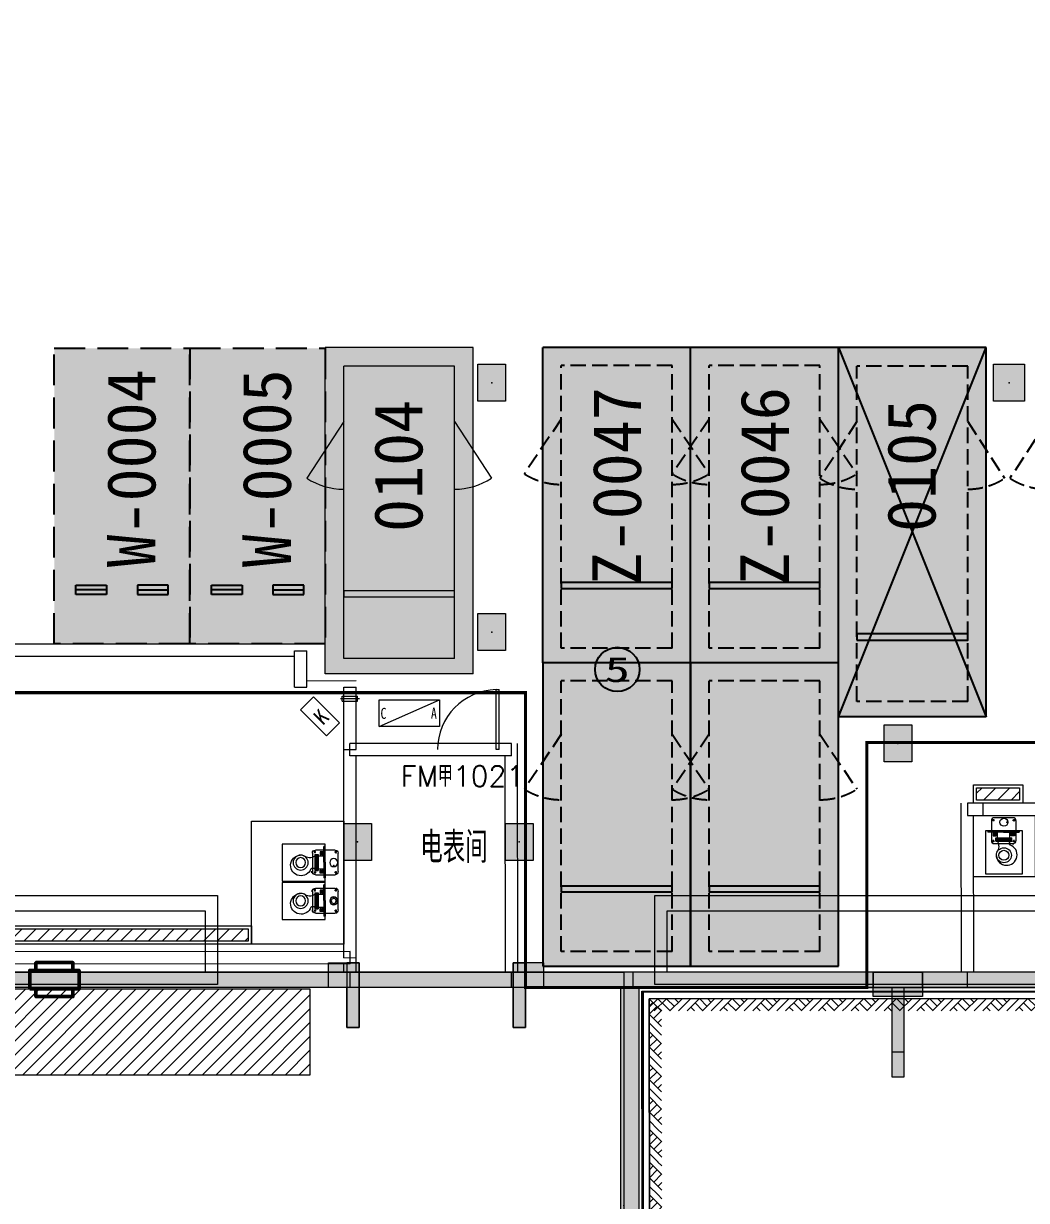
# Model space of a CAD drawing. Extents: x -264757 to 1033689, y 4049843 to 4347093.
# Drawn here: x -2539 to 13748, y 4253453 to 4272573 of the extents above; entities that cross this region are included whole.
import ezdxf
from ezdxf.enums import TextEntityAlignment as Align

# ---------------------------------------------------------------- set-up
doc = ezdxf.new("R2010")
doc.units = 0
doc.header["$LTSCALE"] = 1000
doc.header["$MEASUREMENT"] = 0
for name, pattern in [('AX-01DK-PB01$0$AX-001DK-01-PB01-02$0$车位$0$DASH', [0.35, 0.25, -0.1]), ('AX-01DK-PB01$1$A-001-车位参照B1$0$A-001-车位参照B1$0$A-001-车位参照B1$0$A-H4-001-基本图形$0$A-001-车位B1$0$DASH', [0.35, 0.25, -0.1]), ('DASH', [0.35, 0.25, -0.1])]:
    doc.linetypes.add(name, pattern=pattern)
for name, color, linetype in [('不利因素5-单面靠墙', 7, 'Continuous'), ('大车位', 7, 'Continuous'), ('子母车位', 7, 'Continuous'), ('微型车位', 7, 'Continuous'), ('普通车位', 7, 'Continuous')]:
    doc.layers.add(name, color=color, linetype=linetype)
doc.layers.add('无关图层', color=8, linetype='Continuous', lineweight=0)
doc.layers.add('车位归属楼栋范围线', color=7, linetype='Continuous', true_color=0x19e6c7)
doc.styles.add('AX-01DK-PB01$0$AX-001DK-01-PB01-02$0$_TCH_WINDOW', font='SIMPLEX', dxfattribs={"bigfont": 'GBCBIG'})
doc.styles.add('AX-01DK-PB01$0$AX-03-PP01-WALL$0$-黑体', font='simhei.ttf', dxfattribs={"width": 0.8})
doc.styles.add('AX-01DK-PB01$0$AX-03-PP01-WALL$0$DIM_FONT', font='simhei.ttf', dxfattribs={"width": 0.8})
doc.styles.add('AX-01DK-PB01$1$AX-001DK-01-PB01-02$0$Standard', font='gbenor.shx', dxfattribs={"bigfont": 'gbcbig.shx'})
doc.styles.add('AX-ACK-BIANH1$0$黑体', font='simhei.ttf')
doc.styles.add('SX-ACK-PB01-WNC-ALL$0$黑体', font='simhei.ttf')

# ---------------------------------------------------------------- blocks, each defined once
blk = doc.blocks.new('SX-ACK-PB01-WNC-ALL$0$20200722.21183209')
at = {"layer": '不利因素5-单面靠墙', "true_color": 0x6d711d}
h = blk.add_hatch(color=66, dxfattribs=at)
h.dxf.hatch_style = 1
edge = h.paths.add_edge_path()
edge.add_arc((360, 360), 360, 0, 360)
at = {"layer": '不利因素5-单面靠墙'}
blk.add_circle((360, 360), 360, dxfattribs=at)
at = {"layer": '不利因素5-单面靠墙', "style": 'SX-ACK-PB01-WNC-ALL$0$黑体', "width": 1.390625}
blk.add_text('5', height=407, dxfattribs=at).set_placement((156, 156), (564, 156), align=Align.FIT)
blk = doc.blocks.new('AX-01DK-PB01$1$$LinePat$素土夯实')
at = {"layer": '无关图层'}
for p, q in [((0, -210), (210, 0)), ((120, -300), (420, 0)), ((420, 0), (608, -188)), ((495, -300), (795, 0)), ((615, 0), (705, -90)), ((210, -210), (300, -300)), ((315, -105), (502, -293)), ((705, -300), (795, -210))]:
    blk.add_line(p, q, dxfattribs=at)
blk = doc.blocks.new('SX-CK-PB001-WNC$1$20211103.13313578')
at = {"layer": '无关图层'}
h = blk.add_hatch(color=256, dxfattribs=at)
h.dxf.hatch_style = 1
h.paths.add_polyline_path([(0, 600), (450, 600), (450, 0), (0, 0)])
blk.add_lwpolyline([(0, 600), (450, 600), (450, 0), (0, 0)], close=True, dxfattribs=at)
blk.add_point((225, 300), dxfattribs=at)
blk = doc.blocks.new('PX-03CK-JSK$0$PX-B1-PB02-JSK$0$PX-CK-JSK$0$hjgh')
at = {"layer": '无关图层'}
for p, q in [((96327655, 40159170), (96327655, 40160392)), ((96327655, 40160392), (96328355, 40160392)), ((96328355, 40160392), (96328355, 40159792)), ((96327442, 40159946), (96327442, 40160246)), ((96327464, 40160264), (96327496, 40160264)), ((96327482, 40160283), (96327482, 40160243)), ((96327492, 40160296), (96327812, 40160296)), ((96327496, 40160264), (96327500, 40160264)), ((96327656, 40160098), (96327656, 40160352)), ((96327656, 40160352), (96327677, 40160352)), ((96327677, 40160098), (96327677, 40160352)), ((96327677, 40160267), (96327734, 40160267)), ((96327683, 40160214), (96327677, 40160214)), ((96327679, 40160200), (96327768, 40160200)), ((96327683, 40160256), (96327683, 40160214)), ((96327723, 40160256), (96327683, 40160256)), ((96327683, 40160232), (96327723, 40160232)), ((96327687, 40160232), (96327687, 40160246)), ((96327692, 40160251), (96327714, 40160251)), ((96327697, 40160232), (96327697, 40160200)), ((96327697, 40160203), (96327697, 40160231)), ((96327709, 40160232), (96327709, 40160200)), ((96327719, 40160246), (96327719, 40160232)), ((96327723, 40160217), (96327723, 40160256)), ((96327734, 40160217), (96327723, 40160217)), ((96327734, 40160267), (96327734, 40160217)), ((96327821, 40160225), (96327769, 40160225)), ((96327769, 40160224), (96327769, 40159963)), ((96327791, 40160225), (96327791, 40159963)), ((96327799, 40160225), (96327799, 40159963)), ((96327803, 40160265), (96327835, 40160265)), ((96327821, 40160284), (96327821, 40160244)), ((96327821, 40160253), (96327821, 40160277)), ((96327821, 40160225), (96327821, 40159963)), ((96327835, 40160265), (96327839, 40160265)), ((96327862, 40160246), (96327862, 40159946)), ((96327515, 40160051), (96327515, 40160027)), ((96327656, 40160098), (96327656, 40159844)), ((96327677, 40160098), (96327677, 40159844)), ((96327768, 40159994), (96327679, 40159994)), ((96327695, 40159993), (96327695, 40159955)), ((96327708, 40159992), (96327708, 40159954)), ((96327465, 40159933), (96327497, 40159933)), ((96327483, 40159952), (96327483, 40159912)), ((96327812, 40159896), (96327492, 40159896)), ((96327497, 40159933), (96327501, 40159933)), ((96327656, 40159844), (96327677, 40159844)), ((96327682, 40159921), (96327675, 40159921)), ((96327683, 40159974), (96327677, 40159974)), ((96327677, 40159921), (96327734, 40159921)), ((96327683, 40159933), (96327683, 40159974)), ((96327723, 40159933), (96327683, 40159933)), ((96327685, 40159954), (96327723, 40159954)), ((96327688, 40159941), (96327688, 40159954)), ((96327713, 40159936), (96327693, 40159936)), ((96327718, 40159954), (96327718, 40159941)), ((96327723, 40159971), (96327723, 40159933)), ((96327734, 40159971), (96327723, 40159971)), ((96327734, 40159921), (96327734, 40159971)), ((96327821, 40159963), (96327769, 40159963)), ((96327802, 40159933), (96327834, 40159933)), ((96327821, 40159952), (96327821, 40159912)), ((96327834, 40159933), (96327838, 40159933)), ((96327871, 40159929), (96327871, 40159953)), ((96327442, 40159324), (96327442, 40159624)), ((96327464, 40159642), (96327496, 40159642)), ((96327482, 40159661), (96327482, 40159621)), ((96327492, 40159674), (96327812, 40159674)), ((96327496, 40159642), (96327500, 40159642)), ((96328355, 40159792), (96327655, 40159792)), ((96327655, 40159770), (96328355, 40159770)), ((96327656, 40159476), (96327656, 40159729)), ((96327656, 40159729), (96327677, 40159729)), ((96327677, 40159476), (96327677, 40159729)), ((96327677, 40159645), (96327734, 40159645)), ((96327683, 40159633), (96327683, 40159592)), ((96327723, 40159633), (96327683, 40159633)), ((96327683, 40159610), (96327723, 40159610)), ((96327687, 40159610), (96327687, 40159624)), ((96327692, 40159629), (96327714, 40159629)), ((96327697, 40159610), (96327697, 40159577)), ((96327709, 40159610), (96327709, 40159577)), ((96327719, 40159624), (96327719, 40159610)), ((96327723, 40159595), (96327723, 40159633)), ((96327734, 40159645), (96327734, 40159595)), ((96327803, 40159643), (96327835, 40159643)), ((96327821, 40159662), (96327821, 40159622)), ((96327821, 40159631), (96327821, 40159654)), ((96327835, 40159643), (96327839, 40159643)), ((96327862, 40159624), (96327862, 40159324)), ((96327870, 40159643), (96327870, 40159619)), ((96328355, 40159770), (96328355, 40159170)), ((96327474, 40159470), (96327450, 40159470)), ((96327462, 40159458), (96327462, 40159481)), ((96327503, 40159523), (96327527, 40159523)), ((96327515, 40159511), (96327515, 40159534)), ((96327515, 40159428), (96327515, 40159405)), ((96327556, 40159470), (96327580, 40159470)), ((96327568, 40159481), (96327568, 40159458)), ((96327656, 40159476), (96327656, 40159222)), ((96327683, 40159592), (96327677, 40159592)), ((96327677, 40159476), (96327677, 40159222)), ((96327679, 40159577), (96327768, 40159577)), ((96327697, 40159580), (96327697, 40159608)), ((96327734, 40159595), (96327723, 40159595)), ((96327769, 40159602), (96327769, 40159341)), ((96327821, 40159602), (96327769, 40159602)), ((96327791, 40159602), (96327791, 40159341)), ((96327799, 40159602), (96327799, 40159341)), ((96327821, 40159602), (96327821, 40159341)), ((96327465, 40159311), (96327497, 40159311)), ((96327483, 40159330), (96327483, 40159290)), ((96327812, 40159274), (96327492, 40159274)), ((96327497, 40159311), (96327501, 40159311)), ((96327527, 40159417), (96327503, 40159417)), ((96327682, 40159299), (96327675, 40159299)), ((96327683, 40159352), (96327677, 40159352)), ((96327677, 40159299), (96327734, 40159299)), ((96327768, 40159371), (96327679, 40159371)), ((96327683, 40159311), (96327683, 40159352)), ((96327723, 40159311), (96327683, 40159311)), ((96327685, 40159332), (96327723, 40159332)), ((96327688, 40159318), (96327688, 40159332)), ((96327713, 40159313), (96327693, 40159313)), ((96327695, 40159371), (96327695, 40159333)), ((96327708, 40159370), (96327708, 40159332)), ((96327718, 40159332), (96327718, 40159318)), ((96327723, 40159349), (96327723, 40159311)), ((96327734, 40159349), (96327723, 40159349)), ((96327734, 40159299), (96327734, 40159349)), ((96327821, 40159341), (96327769, 40159341)), ((96327802, 40159311), (96327834, 40159311)), ((96327821, 40159330), (96327821, 40159290)), ((96327834, 40159311), (96327838, 40159311)), ((96328355, 40159170), (96327655, 40159170)), ((96327656, 40159222), (96327677, 40159222))]:
    blk.add_line(p, q, dxfattribs=at)
for centre, radius in [((96327482, 40160265), 8.75), ((96327821, 40160265), 8.75), ((96328052, 40160093), 122), ((96327515, 40160092), 65), ((96327515, 40160039), 7.88), ((96328052, 40160093), 80.5), ((96327483, 40159933), 8.75), ((96327821, 40159933), 8.75), ((96327482, 40159643), 8.75), ((96327821, 40159643), 8.75), ((96327515, 40159470), 65), ((96327462, 40159470), 7.88), ((96327515, 40159470), 40), ((96327515, 40159523), 7.88), ((96327515, 40159417), 7.88), ((96327568, 40159470), 7.88), ((96328052, 40159471), 122), ((96328052, 40159471), 80.5), ((96327483, 40159311), 8.75), ((96327821, 40159311), 8.75)]:
    blk.add_circle(centre, radius, dxfattribs=at)
for centre, radius, start, end in [((96327492, 40160246), 50, 89.9998, 179.9998), ((96327692, 40160246), 5.18, 89.9998, 179.9998), ((96327714, 40160246), 5.18, 359.9998, 89.9998), ((96327812, 40160246), 50, 359.9998, 89.9998), ((96327908, 40160313), 142, 233.3732, 310.3456), ((96328046, 40160047), 169, 198.4725, 84.7162), ((96327855, 40159973), 34.6, 32.3813, 152.0235), ((96327492, 40159946), 50, 179.9998, 269.9998), ((96327693, 40159941), 5.18, 179.9998, 269.9998), ((96327713, 40159941), 5.18, 269.9998, 359.9998), ((96327812, 40159946), 50, 269.9998, 359.9998), ((96327492, 40159624), 50, 89.9998, 179.9998), ((96327692, 40159624), 5.18, 89.9998, 179.9998), ((96327714, 40159624), 5.18, 359.9998, 89.9998), ((96327812, 40159624), 50, 359.9998, 89.9998), ((96327908, 40159691), 142, 233.3732, 310.3456), ((96328046, 40159424), 169, 198.4725, 84.7162), ((96327492, 40159324), 50, 179.9998, 269.9998), ((96327693, 40159318), 5.18, 179.9998, 269.9998), ((96327713, 40159318), 5.18, 269.9998, 359.9998), ((96327812, 40159324), 50, 269.9998, 359.9998), ((96327855, 40159351), 34.6, 32.3813, 152.0235)]:
    blk.add_arc(centre, radius, start, end, dxfattribs=at)
for p in [(96327469, 40159673), (96327469, 40159275)]:
    blk.add_point(p, dxfattribs=at)
blk = doc.blocks.new('PX-03CK-JSK$0$PX-CKB-P01-JSK$0$$0$水泵')
at = {"layer": '无关图层'}
for p, q in [((-25116, 231543, 0), (-25116, 231511, 0)), ((-24798, 231565, 0), (-25098, 231565, 0)), ((-24785, 231542, 0), (-24785, 231510, 0)), ((-24644, 231352, 0), (-25244, 231352, 0)), ((-25244, 231352, 0), (-25244, 230652, 0)), ((-24950, 231351, 0), (-25204, 231351, 0)), ((-25204, 231351, 0), (-25204, 231330, 0)), ((-25148, 231515, 0), (-25148, 231195, 0)), ((-25135, 231525, 0), (-25095, 231525, 0)), ((-25116, 231511, 0), (-25116, 231507, 0)), ((-24950, 231351, 0), (-24696, 231351, 0)), ((-24903, 231492, 0), (-24880, 231492, 0)), ((-24804, 231524, 0), (-24764, 231524, 0)), ((-24785, 231510, 0), (-24785, 231506, 0)), ((-24748, 231195, 0), (-24748, 231515, 0)), ((-24696, 231351, 0), (-24696, 231330, 0)), ((-24644, 230652, 0), (-24644, 231352, 0)), ((-24950, 231330, 0), (-25204, 231330, 0)), ((-25136, 231186, 0), (-25096, 231186, 0)), ((-25106, 231185, 0), (-25129, 231185, 0)), ((-25120, 231330, 0), (-25120, 231273, 0)), ((-25120, 231273, 0), (-25070, 231273, 0)), ((-25117, 231204, 0), (-25117, 231172, 0)), ((-25117, 231172, 0), (-25117, 231168, 0)), ((-25108, 231323, 0), (-25067, 231323, 0)), ((-25108, 231284, 0), (-25108, 231323, 0)), ((-25070, 231284, 0), (-25108, 231284, 0)), ((-25103, 231315, 0), (-25103, 231292, 0)), ((-25085, 231320, 0), (-25098, 231320, 0)), ((-25098, 231287, 0), (-25084, 231287, 0)), ((-25084, 231323, 0), (-25084, 231284, 0)), ((-25084, 231310, 0), (-25052, 231310, 0)), ((-25084, 231297, 0), (-25052, 231297, 0)), ((-25055, 231310, 0), (-25083, 231310, 0)), ((-25077, 231185, 0), (-25077, 231238, 0)), ((-25077, 231215, 0), (-24815, 231215, 0)), ((-25077, 231208, 0), (-24815, 231208, 0)), ((-25077, 231185, 0), (-24815, 231185, 0)), ((-25076, 231238, 0), (-24815, 231238, 0)), ((-25070, 231273, 0), (-25070, 231284, 0)), ((-25067, 231323, 0), (-25067, 231330, 0)), ((-25052, 231328, 0), (-25052, 231239, 0)), ((-24950, 231330, 0), (-24696, 231330, 0)), ((-24846, 231239, 0), (-24846, 231328, 0)), ((-24846, 231312, 0), (-24807, 231312, 0)), ((-24844, 231299, 0), (-24806, 231299, 0)), ((-24827, 231323, 0), (-24827, 231330, 0)), ((-24785, 231323, 0), (-24827, 231323, 0)), ((-24824, 231284, 0), (-24785, 231284, 0)), ((-24824, 231273, 0), (-24824, 231284, 0)), ((-24773, 231273, 0), (-24824, 231273, 0)), ((-24815, 231185, 0), (-24815, 231238, 0)), ((-24807, 231322, 0), (-24807, 231284, 0)), ((-24793, 231319, 0), (-24807, 231319, 0)), ((-24807, 231289, 0), (-24793, 231289, 0)), ((-24804, 231186, 0), (-24764, 231186, 0)), ((-24788, 231294, 0), (-24788, 231314, 0)), ((-24785, 231284, 0), (-24785, 231323, 0)), ((-24785, 231205, 0), (-24785, 231173, 0)), ((-24785, 231173, 0), (-24785, 231169, 0)), ((-24773, 231324, 0), (-24773, 231332, 0)), ((-24773, 231330, 0), (-24773, 231273, 0)), ((-25098, 231145, 0), (-24798, 231145, 0)), ((-24781, 231136, 0), (-24805, 231136, 0)), ((-25244, 230652, 0), (-24644, 230652, 0))]:
    blk.add_line(p, q, dxfattribs=at)
for centre, radius in [((-24944, 231492, 0), 65), ((-25117, 231525, 0), 8.75), ((-24891, 231492, 0), 7.88), ((-24785, 231524, 0), 8.75), ((-25117, 231186, 0), 8.75), ((-24785, 231186, 0), 8.75), ((-24945, 230955, 0), 122), ((-24945, 230955, 0), 80.5)]:
    blk.add_circle(centre, radius, dxfattribs=at)
for centre, radius, start, end in [((-25098, 231515, 0), 50, 90.0002, 180.0002), ((-24798, 231515, 0), 50, 0.0002, 90.0002), ((-25098, 231195, 0), 50, 180.0002, 270.0002), ((-25098, 231315, 0), 5.18, 90.0002, 180.0002), ((-25098, 231292, 0), 5.18, 180.0002, 270.0002), ((-25165, 231098, 0), 142, 319.6544, 36.6268), ((-24826, 231152, 0), 34.6, 117.9765, 237.6187), ((-24798, 231195, 0), 50, 270.0002, 0.0002), ((-24793, 231314, 0), 5.18, 0.0002, 90.0002), ((-24793, 231294, 0), 5.18, 270.0002, 0.0002), ((-24899, 230961, 0), 169, 185.2838, 71.5275)]:
    blk.add_arc(centre, radius, start, end, dxfattribs=at)
blk = doc.blocks.new('AX-01DK-PB01$0$$DorLib2D$00000001')
at = {"layer": '无关图层'}
for p, q in [((0.45, 0.975), (0.5, 0.975)), ((0.45, 0), (0.45, 0.975)), ((0.5, 0), (0.5, 0.975)), ((0.5, 0), (0.45, 0))]:
    blk.add_line(p, q, dxfattribs=at)
at = {"layer": '无关图层', "lineweight": 13}
blk.add_arc((0.475, 0), 0.975, 91.4693, 180, dxfattribs=at)
blk = doc.blocks.new('A$C7e5eb487')
at = {"layer": '普通车位', "true_color": 0xf18f8e}
h = blk.add_hatch(color=11, dxfattribs=at)
h.dxf.hatch_style = 1
h.paths.add_polyline_path([(2400, 0), (2400, -5300), (0, -5300), (0, 0)])
blk = doc.blocks.new('A$C95fe41d2')
at = {"layer": '微型车位', "true_color": 0xffdf7f}
h = blk.add_hatch(color=41, dxfattribs=at)
h.dxf.hatch_style = 1
h.paths.add_polyline_path([(0, 0), (0, -4800), (-2200, -4800), (-2200, 0)])
blk = doc.blocks.new('A$C741380cb')
at = {"layer": '子母车位', "true_color": 0x0617f9}
h = blk.add_hatch(color=5, dxfattribs=at)
h.dxf.hatch_style = 1
h.paths.add_polyline_path([(2400, 0), (2400, -10400), (0, -10400), (0, 0)])
blk = doc.blocks.new('*E172')
at = {"layer": '子母车位', "rotation": 179.9996583709065}
blk.add_blockref('A$C741380cb', (332418, -488671), dxfattribs=at)
blk = doc.blocks.new('*E180')
at = {"layer": '子母车位', "rotation": 179.9996583709065}
blk.add_blockref('A$C741380cb', (332418, -488671), dxfattribs=at)

msp = doc.modelspace()

# ---------------------------------------------------------------- hatches: boundary and pattern name
at = {"layer": '大车位', "true_color": 0xe806f9}
h = msp.add_hatch(color=6, dxfattribs=at)
h.dxf.hatch_style = 1
h.paths.add_polyline_path([(13093.9, 4267308), (13093.9, 4261308), (10693.9, 4261308), (10693.9, 4267308)])
at = {"layer": '无关图层'}
h = msp.add_hatch(color=256, dxfattribs=at)
h.dxf.hatch_style = 1
h.paths.add_polyline_path([(13215.4, 4267038), (13715.4, 4267038), (13715.4, 4266438), (13215.4, 4266438)])
h = msp.add_hatch(dxfattribs=at)
h.set_pattern_fill('ANSI31', color=256, scale=100, angle=360)
h.set_pattern_definition([(45, (60452.46, 184299.35), (-112.2532015, 112.2532015), [])])
h.paths.add_polyline_path([(12937.4, 4260157.9), (13637.4, 4260157.9), (13637.4, 4259958), (12937.4, 4259958)])
h = msp.add_hatch(dxfattribs=at)
h.set_pattern_fill('ANSI31', color=256, scale=100, angle=180)
h.set_pattern_definition([(225, (-53862.2, 8329621.99), (112.2532015, -112.2532015), [])])
h.paths.add_polyline_path([(1110.9, 4257664.1), (-9289.1, 4257664.1), (-9289.1, 4257864), (1110.9, 4257864)])
for points in [[(2410.9, 4257314.1), (2910.9, 4257314.1), (2910.9, 4256264.1), (2710.9, 4256264.1), (2710.9, 4256914.1), (2410.9, 4256914.1)], [(5911.3, 4257314.1), (5411.3, 4257314.1), (5411.3, 4256264.1), (5611.3, 4256264.1), (5611.3, 4256914.1), (5911.3, 4256914.1)], [(2763.4, 4256914.1), (2763.4, 4257164.1), (-7288.4, 4257164.1), (-7288.4, 4256914.1)], [(5386.7, 4257164.1), (2763.4, 4257164.1), (2763.4, 4256914.1), (5386.7, 4256914.1)], [(7360.9, 4257164.1), (5386.7, 4257164.1), (5386.7, 4256914.1), (7360.9, 4256914.1)], [(12790.8, 4257164.1), (7360.9, 4257164.1), (7360.9, 4256914.1), (12790.8, 4256914.1)], [(11260.7, 4257164.1), (12060.7, 4257164.1), (12060.7, 4256764.1), (11260.7, 4256764.1)], [(26460.8, 4256914.1), (26760, 4257164.1), (12790.8, 4257164.1), (12790.8, 4256914.1)], [(7160.9, 4244913.9), (7460.9, 4244663.8), (7460.9, 4256914.1), (7327.6, 4256997.4), (7160.9, 4256914.1)], [(11561.1, 4255464.1), (11761.1, 4255464.1), (11761.1, 4255864.1), (11561.1, 4255864.1)]]:
    msp.add_hatch(color=256, dxfattribs=at).paths.add_polyline_path(points)
h = msp.add_hatch(color=256, dxfattribs=at)
h.dxf.hatch_style = 1
h.paths.add_polyline_path([(2710.9, 4257314.1), (2710.9, 4256914.1), (2710.9, 4256264.1), (2910.9, 4256264.1), (2910.9, 4257314.1)])
h = msp.add_hatch(color=256, dxfattribs=at)
h.dxf.hatch_style = 1
h.paths.add_polyline_path([(5611.3, 4257314.1), (5611.1, 4256914.1), (5611.1, 4256264.1), (5411.1, 4256264.1), (5411.3, 4257314.1)])
h = msp.add_hatch(color=256, dxfattribs=at)
h.dxf.hatch_style = 1
h.paths.add_polyline_path([(5611.3, 4257314.1), (5611.3, 4256914.1), (5611.3, 4256264.1), (5411.3, 4256264.1), (5411.3, 4257314.1)])
h = msp.add_hatch(dxfattribs=at)
h.set_pattern_fill('ARMORED', color=256, scale=50)
h.set_pattern_definition([(50, (-1117697.94, 4112857.15), (358.63009, -31.37607), [37.5, -412.5]), (355, (-1117697.94, 4112857.15), (-69.37567, 376.09607), [30, -330]), (100.4514, (-1117668.05, 4112854.53), (289.25469, 344.71977), [31.8701, -350.57106]), (46.1842, (-1117697.94, 4112957.15), (533.62052, -82.7595), [56.25, -618.75]), (96.6356, (-1117653.47, 4112950.25), (467.33135, 487.05894), [47.80514, -525.8565]), (351.1842, (-1117697.94, 4112957.15), (467.33097, 487.0593), [45, -495]), (21, (-1117647.94, 4112932.15), (298.453526, -201.309445), [37.5, -412.5]), (326, (-1117647.94, 4112932.15), (121.65767, 362.57502), [30, -330]), (71.4514, (-1117623.06, 4112915.37), (420.11131, 161.26525), [31.8701, -350.57106]), (37.5, (-1117697.94, 4112857.15), (6.079928, 166.446927), [0, -326, 0, -335, 0, -331.25]), (7.5, (-1117697.94, 4112857.15), (131.53477, 197.205856), [0, -191, 0, -318.5, 0, -126.25]), (327.5, (-1117809.44, 4112857.15), (266.911218, -11.277436), [0, -125, 0, -390, 0, -517.5]), (317.5, (-1117859.44, 4112857.15), (291.593085, 50.05249), [0, -162.5, 0, -259, 0, -367.5]), (45, (-1117697.94, 4112857.15), (-176.776695, 176.776695), [])])
h.paths.add_polyline_path([(-18136.6, 4244664.1), (7461.1, 4244664.1), (7461.1, 4253114.1), (7461.1, 4256914.1), (17911.6, 4256914.1), (17911.6, 4257164.1), (7211.1, 4257164.1), (7211.1, 4253364.1), (7211.1, 4253374.8), (7211.1, 4244914.1), (-18136.6, 4244914.1)])
h = msp.add_hatch(dxfattribs=at)
h.set_pattern_fill('ARMORED', color=256, scale=100)
h.set_pattern_definition([(50, (0.18, -50), (358.630091, -31.376067), [37.5, -412.5]), (355, (0.18, -50), (-69.375667, 376.096067), [30, -330]), (100.4514, (30.07, -52.6), (289.25469, 344.71977), [31.870095, -350.571056]), (46.1842, (0.2, 50), (533.620524, -82.759507), [56.25, -618.75]), (96.6356, (44.65, 43.1), (467.33135, 487.058935), [47.805144, -525.8565]), (351.1842, (0.2, 50), (467.33097, 487.0593), [45, -495]), (21, (50.18, 25), (298.453526, -201.309445), [37.5, -412.5]), (326, (50.18, 25), (121.657666, 362.575023), [30, -330]), (71.4514, (75.05, 8.23), (420.111314, 161.265248), [31.870095, -350.571056]), (37.5, (0.18, -49.99), (6.0799277, 166.446927), [0, -326, 0, -335, 0, -331.25]), (7.5, (0.18, -50), (131.534769, 197.205856), [0, -191, 0, -318.5, 0, -126.25]), (327.5, (-111.32, -49.99), (266.911218, -11.277436), [0, -125, 0, -390, 0, -517.5]), (317.5, (-161.32, -50), (291.593085, 50.052491), [0, -162.5, 0, -259, 0, -367.5]), (45, (0.18, -50), (-176.776695, 176.776695), [])])
h.paths.add_polyline_path([(-4739.1, 4256914.1), (-4739.1, 4257164.1), (-7288.9, 4257164.1), (-7288.9, 4253364.1), (-11988.9, 4253364.1), (-11988.9, 4244914.1), (-11738.9, 4244914.1), (-11738.9, 4253114.1), (-7038.9, 4253114.1), (-7038.9, 4256914.1)])
h.paths.add_polyline_path([(-1639.5, 4257164.1), (-1639.5, 4256914.1), (7211.1, 4256914.1), (7211.1, 4257164.1)])
h.paths.add_polyline_path([(-2439.3, 4256914.1), (-2439.3, 4257164.1), (-4739.1, 4257164.1), (-4739.1, 4256914.1)])
h = msp.add_hatch(color=256, dxfattribs=at)
h.dxf.hatch_style = 1
h.paths.add_polyline_path([(11560.9, 4255464.1), (11760.9, 4255464.1), (11760.9, 4256914.1), (12060.9, 4256914.1), (12060.9, 4257164.1), (11260.9, 4257164.1), (11260.9, 4256914.1), (11560.9, 4256914.1)])
h = msp.add_hatch(dxfattribs=at)
h.set_pattern_fill('ANSI31', color=256, scale=100, angle=180)
h.set_pattern_definition([(225, (-51561.66, 8328649.18), (112.2532015, -112.2532015), [])])
h.paths.add_polyline_path([(2110.9, 4255491.3), (-6988.6, 4255491.3), (-6988.6, 4256891.2), (2110.9, 4256891.2)])

# ---------------------------------------------------------------- linework, layer by layer
at = {"layer": '大车位', "color": 83}
for p, q in [((10693.9, 4261308, 0), (10693.9, 4267308)), ((13093.9, 4267308), (10693.9, 4267308)), ((13093.9, 4261308, 0), (13093.9, 4267308)), ((13093.9, 4261308, 0), (10693.9, 4261308, 0))]:
    msp.add_line(p, q, dxfattribs=at)
at = {"layer": '大车位', "color": 8, "linetype": 'AX-01DK-PB01$1$A-001-车位参照B1$0$A-001-车位参照B1$0$A-001-车位参照B1$0$A-H4-001-基本图形$0$A-001-车位B1$0$DASH'}
for p, q in [((12793.9, 4267008), (10993.9, 4267008)), ((10993.9, 4261558, 0), (10993.9, 4267008)), ((12793.9, 4261558, 0), (12793.9, 4267008)), ((12793.9, 4261558, 0), (10993.9, 4261558, 0))]:
    msp.add_line(p, q, dxfattribs=at)
at = {"layer": '大车位', "color": 83}
msp.add_lwpolyline([(10693.9, 4267308), (13093.9, 4261308)], dxfattribs=at)
at = {"layer": '大车位', "color": 83, "elevation": 0}
msp.add_lwpolyline([(10693.9, 4261308), (13093.9, 4267308)], dxfattribs=at)
at = {"layer": '大车位', "linetype": 'AX-01DK-PB01$1$A-001-车位参照B1$0$A-001-车位参照B1$0$A-001-车位参照B1$0$A-H4-001-基本图形$0$A-001-车位B1$0$DASH', "elevation": 0}
for points in [[(10993.9, 4266108), (10393.9, 4265186.1)], [(12793.9, 4266108), (13393.9, 4265186.1)], [(14080.6, 4266108), (13480.6, 4265186.1)]]:
    msp.add_lwpolyline(points, dxfattribs=at)
at = {"layer": '大车位', "elevation": 0}
msp.add_lwpolyline([(10993.9, 4262558), (12793.9, 4262558), (12793.9, 4262658), (10993.9, 4262658)], close=True, dxfattribs=at)
at = {"layer": '大车位', "linetype": 'AX-01DK-PB01$1$A-001-车位参照B1$0$A-001-车位参照B1$0$A-001-车位参照B1$0$A-H4-001-基本图形$0$A-001-车位B1$0$DASH'}
for centre, start, end in [((10993.9, 4266108), 236.94427, 270), ((12793.9, 4266108), 270, 303.05573), ((14080.6, 4266108, 0), 236.94427, 270)]:
    msp.add_arc(centre, 1100, start, end, dxfattribs=at)
at = {"layer": '子母车位', "color": 83}
for p, q in [((5894, 4262185.7, 0), (5894, 4267308)), ((8294, 4267308), (5894, 4267308)), ((8294, 4262185.7, 0), (8294, 4267308)), ((10694, 4267308), (8294, 4267308)), ((8294, 4262185.7, 0), (8294, 4267308)), ((10694, 4262185.7, 0), (10694, 4267308)), ((8294, 4262185.8), (5894, 4262185.7)), ((8294, 4262185.7, 0), (5894, 4262185.7, 0)), ((5894, 4262185.7), (5894.1, 4257256.7)), ((10694, 4262185.8), (8294, 4262185.7)), ((8294.1, 4257256.8), (8294, 4262185.8)), ((10694, 4262185.7, 0), (8294, 4262185.7, 0)), ((8294, 4262185.7), (8294.1, 4257256.7)), ((10694.1, 4257256.8), (10694, 4262185.8)), ((5894.1, 4257256.7), (8294.1, 4257256.8)), ((8294.1, 4257256.7), (10694.1, 4257256.8))]:
    msp.add_line(p, q, dxfattribs=at)
at = {"layer": '子母车位', "color": 8, "linetype": 'AX-01DK-PB01$1$A-001-车位参照B1$0$A-001-车位参照B1$0$A-001-车位参照B1$0$A-H4-001-基本图形$0$A-001-车位B1$0$DASH'}
for p, q in [((7994, 4267018.1), (6194, 4267018.1)), ((6194, 4262427.4, 0), (6194, 4267018.1)), ((7994, 4262427.4, 0), (7994, 4267018.1)), ((10394, 4267018.1), (8594, 4267018.1)), ((8594, 4262427.4, 0), (8594, 4267018.1)), ((10394, 4262427.4, 0), (10394, 4267018.1)), ((7994, 4262427.4, 0), (6194, 4262427.4, 0)), ((10394, 4262427.4, 0), (8594, 4262427.4, 0)), ((7994.1, 4261895.8, 0), (6194.1, 4261895.8, 0)), ((6194.1, 4257498.4), (6194.1, 4261895.8, 0)), ((7994.1, 4257498.4), (7994.1, 4261895.8, 0)), ((10394.1, 4261895.8, 0), (8594.1, 4261895.8, 0)), ((8594.1, 4257498.4), (8594.1, 4261895.8, 0)), ((10394.1, 4257498.4), (10394.1, 4261895.8, 0)), ((7994.1, 4257498.4), (6194.1, 4257498.4)), ((10394.1, 4257498.4), (8594.1, 4257498.4))]:
    msp.add_line(p, q, dxfattribs=at)
at = {"layer": '子母车位', "linetype": 'AX-01DK-PB01$1$A-001-车位参照B1$0$A-001-车位参照B1$0$A-001-车位参照B1$0$A-H4-001-基本图形$0$A-001-车位B1$0$DASH'}
for p, q in [((6194, 4266148.3, 0), (5594, 4265257.2, 0)), ((8594, 4266148.3, 0), (7994, 4265257.2, 0)), ((7994, 4266148.3, 0), (8594, 4265257.2, 0)), ((10394, 4266148.3, 0), (10994, 4265257.2, 0)), ((6194.1, 4261026), (5594.1, 4260134.9)), ((8594.1, 4261026), (7994.1, 4260134.9)), ((7994.1, 4261026), (8594.1, 4260134.9)), ((10394.1, 4261026), (10994.1, 4260134.9))]:
    msp.add_line(p, q, dxfattribs=at)
at = {"layer": '子母车位'}
for p, q in [((7994, 4263490.5, 0), (6194, 4263490.5, 0)), ((6194, 4263490.5, 0), (6194, 4263393.8, 0)), ((6194, 4263393.8, 0), (7994, 4263393.8, 0)), ((7994, 4263393.8, 0), (7994, 4263490.5, 0)), ((10394, 4263490.5, 0), (8594, 4263490.5, 0)), ((8594, 4263490.5, 0), (8594, 4263393.8, 0)), ((8594, 4263393.8, 0), (10394, 4263393.8, 0)), ((10394, 4263393.8, 0), (10394, 4263490.5, 0)), ((7994.1, 4258561.5), (6194.1, 4258561.5)), ((6194.1, 4258561.5), (6194.1, 4258464.8)), ((7994.1, 4258464.8), (7994.1, 4258561.5)), ((10394.1, 4258561.5), (8594.1, 4258561.5)), ((8594.1, 4258561.5), (8594.1, 4258464.8)), ((10394.1, 4258464.8), (10394.1, 4258561.5)), ((6194.1, 4258464.8), (7994.1, 4258464.8)), ((8594.1, 4258464.8), (10394.1, 4258464.8))]:
    msp.add_line(p, q, dxfattribs=at)
at = {"layer": '子母车位', "linetype": 'AX-01DK-PB01$1$A-001-车位参照B1$0$A-001-车位参照B1$0$A-001-车位参照B1$0$A-H4-001-基本图形$0$A-001-车位B1$0$DASH'}
for centre, start_param, end_param in [((6194, 4266148.3), 4.1354517, 4.712383), ((8594, 4266148.3), 4.1354517, 4.712383), ((7994, 4266148.3), 4.712383, 5.2893144), ((10394, 4266148.3), 4.712383, 5.2893144), ((6194.1, 4261026, 0), 4.1354517, 4.712383), ((8594.1, 4261026, 0), 4.1354517, 4.712383), ((7994.1, 4261026, 0), 4.712383, 5.2893144), ((10394.1, 4261026, 0), 4.712383, 5.2893144)]:
    msp.add_ellipse(centre, major_axis=(1100, 0), ratio=0.9664691, start_param=start_param, end_param=end_param, dxfattribs=at)
at = {"layer": '微型车位', "color": 4, "linetype": 'AX-01DK-PB01$0$AX-001DK-01-PB01-02$0$车位$0$DASH', "ltscale": 2000}
for p, q in [((-1189.4, 4263371.7, 0), (-1689.4, 4263371.7, 0)), ((-689.4, 4263371.7, 0), (-189.4, 4263371.7, 0)), ((1010.6, 4263371.7, 0), (510.6, 4263371.7, 0)), ((1510.6, 4263371.7, 0), (2010.6, 4263371.7, 0))]:
    msp.add_line(p, q, dxfattribs=at)
at = {"layer": '微型车位', "color": 4, "linetype": 'AX-01DK-PB01$0$AX-001DK-01-PB01-02$0$车位$0$DASH', "ltscale": 2, "elevation": 0}
for points in [[(-2039.4, 4267296.7), (160.6, 4267296.7), (160.6, 4262496.7), (-2039.4, 4262496.7)], [(160.6, 4267296.7), (2360.6, 4267296.7), (2360.6, 4262496.7), (160.6, 4262496.7)]]:
    msp.add_lwpolyline(points, close=True, dxfattribs=at)
at = {"layer": '微型车位', "color": 4, "linetype": 'AX-01DK-PB01$0$AX-001DK-01-PB01-02$0$车位$0$DASH', "ltscale": 2000, "elevation": 0}
for points in [[(-1689.4, 4263446.7), (-1189.4, 4263446.7), (-1189.4, 4263296.7), (-1689.4, 4263296.7)], [(-189.4, 4263446.7), (-689.4, 4263446.7), (-689.4, 4263296.7), (-189.4, 4263296.7)], [(510.6, 4263446.7), (1010.6, 4263446.7), (1010.6, 4263296.7), (510.6, 4263296.7)], [(2010.6, 4263446.7), (1510.6, 4263446.7), (1510.6, 4263296.7), (2010.6, 4263296.7)]]:
    msp.add_lwpolyline(points, close=True, dxfattribs=at)
at = {"layer": '无关图层'}
for p, q in [((2360.6, 4262008, 0), (2360.6, 4267308, 0)), ((4760.6, 4267308, 0), (2360.6, 4267308, 0)), ((4760.6, 4262008, 0), (4760.6, 4267308, 0)), ((4460.6, 4267008, 0), (2660.6, 4267008, 0)), ((2660.6, 4262258, 0), (2660.6, 4267008, 0)), ((4460.6, 4262258, 0), (4460.6, 4267008, 0)), ((2060.9, 4262491.9), (-9489.2, 4262483.8)), ((1861, 4261791.5), (1860.9, 4262383.8)), ((1860.9, 4262383.8), (2060.9, 4262383.8)), ((2061, 4261791.5), (2060.9, 4262383.8)), ((1860.9, 4262291.8), (-9489.1, 4262283.8)), ((4460.6, 4262258, 0), (2660.6, 4262258, 0)), ((4760.6, 4262008, 0), (2360.6, 4262008, 0)), ((1861, 4261791.5), (2061, 4261791.5)), ((2860.9, 4261892.1), (2060.9, 4261891.6)), ((2661, 4261792), (2861, 4261792.1)), ((2661.5, 4260777.1), (2661, 4261792)), ((2861.5, 4260777.2), (2861, 4261792.1)), ((2661, 4261692), (1861, 4261691.4)), ((2606.1, 4261607), (2916.1, 4261607)), ((2636.1, 4261647), (2886.1, 4261647)), ((2636.1, 4261567), (2886.1, 4261567)), ((3236, 4261154.7), (4216, 4261584.7)), ((5384.7, 4260877.6), (2760.9, 4260877.2)), ((2761, 4260677.2), (2760.9, 4260877.2)), ((5184.8, 4260877.6), (4184.8, 4260877.4)), ((5384.8, 4260677.6), (5384.7, 4260877.6)), ((5486.7, 4257164.1), (5484.7, 4260877.6)), ((2661.5, 4260777.1), (2861.5, 4260777.2)), ((2663.3, 4257397.4), (2661.5, 4260777.1)), ((5384.8, 4260677.6), (2761, 4260677.2)), ((2863.3, 4257397.5), (2861.5, 4260677.2)), ((5184.8, 4260677.6), (4184.8, 4260677.4)), ((5286.7, 4257164.1), (5284.8, 4260677.6)), ((12690.8, 4257164.1), (12690.1, 4259908)), ((16611.5, 4259908), (12790.1, 4259908)), ((12790.1, 4259908), (12790.1, 4259708)), ((13044.6, 4259708), (13044.6, 4259908)), ((12790.1, 4259708), (16611.5, 4259708)), ((12890.8, 4257164.1), (12890.2, 4259708)), ((2763.2, 4257497.4), (-7288.4, 4257490.5)), ((2663.3, 4257397.4), (2863.3, 4257397.5)), ((2763.4, 4257297.4), (2763.2, 4257497.4)), ((2863.4, 4257164.1), (2863.3, 4257397.5)), ((2763.4, 4257297.4), (-7088.4, 4257290.6)), ((2663.4, 4257164.1), (2663.3, 4257297.3)), ((2763.4, 4257164.1), (-7288.4, 4257164.1)), ((5386.7, 4257164.1), (2763.4, 4257164.1)), ((2763.4, 4256914.1), (2763.4, 4257164.1)), ((7360.9, 4257164.1), (5386.7, 4257164.1)), ((5386.7, 4256914.1), (5386.7, 4257164.1)), ((12790.8, 4257164.1), (7360.9, 4257164.1)), ((7360.9, 4256914.1), (7360.9, 4257164.1)), ((26760, 4257164.1), (12790.8, 4257164.1)), ((12790.8, 4256914.1), (12790.8, 4257164.1)), ((2763.4, 4256914.1), (-7288.4, 4256914.1)), ((5386.7, 4256914.1), (2763.4, 4256914.1)), ((7360.9, 4256914.1), (5386.7, 4256914.1)), ((7160.9, 4244913.9), (7160.9, 4256914.1)), ((12790.8, 4256914.1), (7360.9, 4256914.1)), ((7460.9, 4244663.8), (7460.9, 4256914.1)), ((7502.5, 4256850.9), (26410.7, 4256864)), ((7510.6, 4244626.7), (7502.5, 4256850.9)), ((26400.7, 4256854), (7512.6, 4256840.9)), ((7512.6, 4256840.9), (7520.6, 4244616.8)), ((26390.7, 4256844), (7522.6, 4256831)), ((7522.6, 4256831), (7530.6, 4244606.8)), ((26460.8, 4256914.1), (12790.8, 4256914.1)), ((7622.6, 4256731), (26291, 4256743.9)), ((26291, 4256743.9), (7622.6, 4256731)), ((7630.7, 4244507.1), (7622.6, 4256731)), ((7622.6, 4256731), (7630.7, 4244507.1))]:
    msp.add_line(p, q, dxfattribs=at)
at = {"layer": '无关图层', "ltscale": 0.5}
for p, q in [((2636.1, 4261567), (2636.1, 4261647)), ((2886.1, 4261567), (2886.1, 4261647))]:
    msp.add_line(p, q, dxfattribs=at)
at = {"layer": '无关图层'}
for points in [[(13215.4, 4267038), (13715.4, 4267038), (13715.4, 4266438), (13215.4, 4266438)], [(4216, 4261584.7), (4216, 4261154.7), (3236, 4261154.7), (3236, 4261584.7)], [(12887.4, 4260207.9), (13687.4, 4260207.9), (13687.4, 4259908), (12887.4, 4259908)], [(12937.4, 4260157.9), (13637.4, 4260157.9), (13637.4, 4259958), (12937.4, 4259958)], [(12887.4, 4258708), (12887.4, 4259708), (13887.4, 4259708), (13887.4, 4258708)], [(1160.9, 4257614.1), (1160.9, 4259614.1), (2660.9, 4259614.1), (2660.9, 4257614.1)], [(-7088.7, 4257159.5), (-7088.7, 4258159.5), (410.9, 4258159.5), (410.9, 4257159.5)], [(7911.1, 4257159.5), (7911.1, 4258159.5), (15410.7, 4258159.5), (15410.7, 4257159.5)], [(1160.9, 4257614.1), (-9339.1, 4257614.1), (-9339.1, 4257914), (1160.9, 4257914)], [(1110.9, 4257664.1), (-9289.1, 4257664.1), (-9289.1, 4257864), (1110.9, 4257864)], [(2410.9, 4257314.1), (2910.9, 4257314.1), (2910.9, 4256264.1), (2710.9, 4256264.1), (2710.9, 4256914.1), (2410.9, 4256914.1)], [(2710.9, 4257314.1), (2710.9, 4256914.1), (2710.9, 4256914.1), (2710.9, 4256264.1), (2910.9, 4256264.1), (2910.9, 4257314.1)], [(5611.3, 4257314.1), (5611.1, 4256914.1), (5611.1, 4256914.1), (5611.1, 4256264.1), (5411.1, 4256264.1), (5411.3, 4257314.1)], [(5611.3, 4257314.1), (5611.3, 4256914.1), (5611.3, 4256914.1), (5611.3, 4256264.1), (5411.3, 4256264.1), (5411.3, 4257314.1)], [(5911.3, 4257314.1), (5411.3, 4257314.1), (5411.3, 4256264.1), (5611.3, 4256264.1), (5611.3, 4256914.1), (5911.3, 4256914.1)], [(-18136.6, 4244664.1), (7461.1, 4244664.1), (7461.1, 4253114.1), (7461.1, 4253114.1), (7461.1, 4256914.1), (17911.6, 4256914.1), (17911.6, 4257164.1), (7211.1, 4257164.1), (7211.1, 4253364.1), (7211.1, 4253374.8), (7211.1, 4244914.1), (-18136.6, 4244914.1)], [(-11988.9, 4244914.1), (-11988.9, 4253364.1), (-7288.9, 4253364.1), (-7288.9, 4257164.1), (7211.1, 4257164.1), (7211.1, 4256914.1), (-7038.9, 4256914.1), (-7038.9, 4253114.1), (-11738.9, 4253114.1), (-11738.9, 4249964.7), (-11738.9, 4244914.1)], [(11260.7, 4257164.1), (12060.7, 4257164.1), (12060.7, 4256764.1), (11260.7, 4256764.1)], [(2110.9, 4255491.3), (-6988.6, 4255491.3), (-6988.6, 4256891.2), (2110.9, 4256891.2)], [(11561.1, 4255464.1), (11761.1, 4255464.1), (11761.1, 4255864.1), (11561.1, 4255864.1)]]:
    msp.add_lwpolyline(points, close=True, dxfattribs=at)
at = {"layer": '无关图层', "elevation": 0}
for points in [[(2660.6, 4266108), (2060.6, 4265186.1)], [(4460.6, 4266108), (5060.6, 4265186.1)]]:
    msp.add_lwpolyline(points, dxfattribs=at)
msp.add_lwpolyline([(2660.6, 4263258), (4460.6, 4263258), (4460.6, 4263358), (2660.6, 4263358)], close=True, dxfattribs=at)
at = {"layer": '无关图层', "ltscale": 10}
msp.add_lwpolyline([(2169.1, 4261636), (1956.9, 4261423.9), (2381.2, 4260999.6), (2593.3, 4261211.8)], close=True, dxfattribs=at)
at = {"layer": '无关图层'}
for points in [[(-6388.9, 4256959.5), (-7288.7, 4256959.5), (-7288.7, 4258409.5), (610.9, 4258409.5), (610.9, 4256959.5), (-6388.9, 4256959.5)], [(8610.9, 4256959.5), (7711.1, 4256959.5), (7711.1, 4258409.5), (15610.7, 4258409.5), (15610.7, 4256959.5), (8610.9, 4256959.5)]]:
    msp.add_lwpolyline(points, dxfattribs=at)
at = {"layer": '无关图层', "lineweight": 50}
for points in [[(-2338.3, 4257191.3), (-1738.6, 4257191.3), (-1738.6, 4257316.5), (-2338.3, 4257316.5)], [(-2438.3, 4256891.3), (-2438.3, 4257191.3), (-1638.3, 4257191.3), (-1638.3, 4256891.3)], [(-2338.3, 4256891.3), (-1738.6, 4256891.3), (-1738.6, 4256766.1), (-2338.3, 4256766.1)]]:
    msp.add_lwpolyline(points, close=True, dxfattribs=at)
at = {"layer": '无关图层', "ltscale": 0.5}
msp.add_lwpolyline([(11560.9, 4255464.1), (11760.9, 4255464.1), (11760.9, 4256914.1), (12060.9, 4256914.1), (12060.9, 4257164.1), (11260.9, 4257164.1), (11260.9, 4256914.1), (11560.9, 4256914.1)], close=True, dxfattribs=at)
at = {"layer": '无关图层'}
for centre, start, end in [((2660.6, 4266108, 0), 236.94427, 270), ((4460.6, 4266108, 0), 270, 303.05573)]:
    msp.add_arc(centre, 1100, start, end, dxfattribs=at)
msp.add_point((13465.4, 4266738), dxfattribs=at)
at = {"layer": '车位归属楼栋范围线', "linetype": 'DASH', "ltscale": 5, "const_width": 50}
msp.add_lwpolyline([(34710.6, 4308301.3), (34710.6, 4256608.1), (26760.7, 4256608.1), (26761.2, 4256957.9), (21185.4, 4256957.9), (21185.4, 4260892.5), (11156.7, 4260892.5), (11156.7, 4256914.1), (5611.1, 4256914.1), (5611.1, 4261703), (-12756.9, 4261703), (-12758.5, 4256962.4), (-18439, 4256962.1), (-18439, 4267038), (-25253.3, 4267038)], dxfattribs=at)

# ---------------------------------------------------------------- block references
at = {"layer": '不利因素5-单面靠墙'}
msp.add_blockref('SX-ACK-PB01-WNC-ALL$0$20200722.21183209', (6743.5, 4261719.6), dxfattribs=at)
at = {"layer": '子母车位', "yscale": 0.9664691433954647, "rotation": 180.0003416290934}
for name, p in [('*E180', (338314.9, 3795024.5)), ('*E172', (340714.9, 3795024.5))]:
    msp.add_blockref(name, p, dxfattribs=at)
at = {"layer": '微型车位'}
for p in [(160.6, 4267296.7, 0), (2360.6, 4267296.7, 0)]:
    msp.add_blockref('A$C95fe41d2', p, dxfattribs=at)
at = {"layer": '无关图层'}
for name, p in [('SX-CK-PB001-WNC$1$20211103.13313578', (4840.4, 4266438)), ('SX-CK-PB001-WNC$1$20211103.13313578', (4840.4, 4262388)), ('SX-CK-PB001-WNC$1$20211103.13313578', (11435.4, 4260578)), ('SX-CK-PB001-WNC$1$20211103.13313578', (2660.4, 4258978)), ('SX-CK-PB001-WNC$1$20211103.13313578', (5285.4, 4258978)), ('PX-03CK-JSK$0$PX-CKB-P01-JSK$0$$0$水泵', (38326.4, 4028106, 0))]:
    msp.add_blockref(name, p, dxfattribs=at)
for name, p, xscale, yscale, zscale, rotation in [('AX-01DK-PB01$0$$DorLib2D$00000001', (4684.8, 4260777.5), -1000, -1000, -1000, 180.0096325144073), ('AX-01DK-PB01$1$$LinePat$素土夯实', (7622.6, 4256731), 0.6709224244996795, 0.6666666666666666, 0.6666666666666666, 0.03955316142102776), ('AX-01DK-PB01$1$$LinePat$素土夯实', (7623, 4256199.6), 0.6685212804201002, 0.6666666666666666, 0.6666666666666666, 90.03762572698272), ('AX-01DK-PB01$1$$LinePat$素土夯实', (8156, 4256731.4), 0.6709224244996795, 0.6666666666666666, 0.6666666666666666, 0.03955316142102776), ('AX-01DK-PB01$1$$LinePat$素土夯实', (8689.4, 4256731.8), 0.6709224244996795, 0.6666666666666666, 0.6666666666666666, 0.03955316142102776), ('AX-01DK-PB01$1$$LinePat$素土夯实', (9222.8, 4256732.1), 0.6709224244996795, 0.6666666666666666, 0.6666666666666666, 0.03955316142102776), ('AX-01DK-PB01$1$$LinePat$素土夯实', (9756.2, 4256732.5), 0.6709224244996795, 0.6666666666666666, 0.6666666666666666, 0.03955316142102776), ('AX-01DK-PB01$1$$LinePat$素土夯实', (10289.5, 4256732.9), 0.6709224244996795, 0.6666666666666666, 0.6666666666666666, 0.03955316142102776), ('AX-01DK-PB01$1$$LinePat$素土夯实', (10822.9, 4256733.2), 0.6709224244996795, 0.6666666666666666, 0.6666666666666666, 0.03955316142102776), ('AX-01DK-PB01$1$$LinePat$素土夯实', (11356.3, 4256733.6), 0.6709224244996795, 0.6666666666666666, 0.6666666666666666, 0.03955316142102776), ('AX-01DK-PB01$1$$LinePat$素土夯实', (11889.7, 4256734), 0.6709224244996795, 0.6666666666666666, 0.6666666666666666, 0.03955316142102776), ('AX-01DK-PB01$1$$LinePat$素土夯实', (12423.1, 4256734.3), 0.6709224244996795, 0.6666666666666666, 0.6666666666666666, 0.03955316142102776), ('AX-01DK-PB01$1$$LinePat$素土夯实', (12956.5, 4256734.7), 0.6709224244996795, 0.6666666666666666, 0.6666666666666666, 0.03955316142102776), ('AX-01DK-PB01$1$$LinePat$素土夯实', (13489.8, 4256735.1), 0.6709224244996795, 0.6666666666666666, 0.6666666666666666, 0.03955316142102776), ('AX-01DK-PB01$1$$LinePat$素土夯实', (7623.3, 4255668.1), 0.6685212804201002, 0.6666666666666666, 0.6666666666666666, 90.03762572698272), ('AX-01DK-PB01$1$$LinePat$素土夯实', (7623.7, 4255136.6), 0.6685212804201002, 0.6666666666666666, 0.6666666666666666, 90.03762572698272), ('AX-01DK-PB01$1$$LinePat$素土夯实', (7624, 4254605.1), 0.6685212804201002, 0.6666666666666666, 0.6666666666666666, 90.03762572698272), ('AX-01DK-PB01$1$$LinePat$素土夯实', (7624.4, 4254073.7), 0.6685212804201002, 0.6666666666666666, 0.6666666666666666, 90.03762572698272), ('AX-01DK-PB01$1$$LinePat$素土夯实', (7624.7, 4253542.2), 0.6685212804201002, 0.6666666666666666, 0.6666666666666666, 90.03762572698272), ('AX-01DK-PB01$1$$LinePat$素土夯实', (7625.1, 4253010.7), 0.6685212804201002, 0.6666666666666666, 0.6666666666666666, 90.03762572698272)]:
    msp.add_blockref(name, p, dxfattribs=dict(at, xscale=xscale, yscale=yscale, zscale=zscale, rotation=rotation))
at = {"layer": '无关图层', "extrusion": (0, 0, -1), "zscale": -1}
msp.add_blockref('PX-03CK-JSK$0$PX-B1-PB02-JSK$0$PX-CK-JSK$0$hjgh', (-96330013.2, -35901151, 0), dxfattribs=at)
at = {"layer": '普通车位'}
msp.add_blockref('A$C7e5eb487', (2360.6, 4267308, 0), dxfattribs=at)

# ---------------------------------------------------------------- texts
at = {"layer": '无关图层'}
for s, height, rotation, style, p in [('W-0004', 788.61, 90, 'AX-ACK-BIANH1$0$黑体', (-396.4, 4263736.9, 0)), ('W-0005', 788.61, 90, 'AX-ACK-BIANH1$0$黑体', (1803.6, 4263736.9, 0)), ('Z-0047', 788.61, 90, 'AX-ACK-BIANH1$0$黑体', (7489.1, 4263446.1, 0)), ('Z-0046', 788.61, 90, 'AX-ACK-BIANH1$0$黑体', (9889.1, 4263446.1, 0)), ('0104', 788.61, 90, 'AX-ACK-BIANH1$0$黑体', (3939.7, 4264313.2, 0)), ('0105', 788.61, 90, 'AX-ACK-BIANH1$0$黑体', (12273, 4264313.3, 0)), ('FM甲1021', 337.59, 0.00963, 'AX-01DK-PB01$0$AX-001DK-01-PB01-02$0$_TCH_WINDOW', (3582.5, 4260177.9))]:
    msp.add_text(s, height=height, rotation=rotation, dxfattribs=dict(at, style=style)).set_placement(p)
at = {"layer": '无关图层', "ltscale": 10, "style": 'AX-01DK-PB01$0$AX-03-PP01-WALL$0$-黑体'}
msp.add_text('K', height=250, rotation=44.99977, dxfattribs=at).set_placement((2320, 4261159.4))
at = {"layer": '无关图层', "style": 'AX-01DK-PB01$0$AX-03-PP01-WALL$0$DIM_FONT', "width": 0.8}
for s, p in [('C', (3257.5, 4261276.1)), ('A', (4075.6, 4261277.5))]:
    msp.add_text(s, height=180, dxfattribs=at).set_placement(p)
at = {"layer": '无关图层', "style": 'AX-01DK-PB01$1$AX-001DK-01-PB01-02$0$Standard'}
msp.add_text('电表间', height=506.38, dxfattribs=at).set_placement((3904.3, 4258936.6))

doc.saveas('drawing.dxf')
